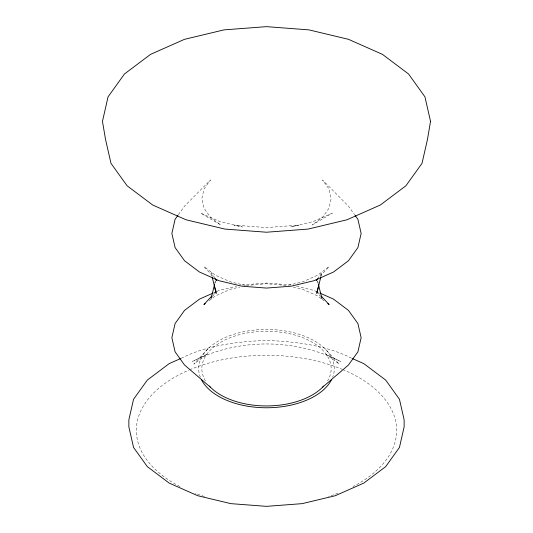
<?xml version="1.0" encoding="UTF-8"?>
<svg xmlns="http://www.w3.org/2000/svg" width="533" height="533" viewBox="0 0 533 533"><rect width="100%" height="100%" fill="white"/><g stroke="black" fill="none" stroke-linecap="round" stroke-linejoin="round"><path stroke-width="0.4" stroke-dasharray="2.67 2" d="M214.926 283.236L215.638 280.118L214.806 283.383M320.919 276.567L321.892 272.57L318.074 277.893M178.402 214.686L184.545 206.124L210.495 179.954L204.039 188.955L201.834 198.616L204.039 208.283L210.495 217.284L220.775 225.019L200.661 213.08L219.942 221.621L242.402 226.991L234.034 225.106L266.5 227.571L298.966 225.106L290.598 226.991L313.058 221.621L332.339 213.08L312.225 225.019L322.505 217.284L328.961 208.283L331.166 198.616L328.961 188.955L322.505 179.954L348.455 206.124L354.598 214.686M212.54 296.575L216.838 290.585L214.026 293.623M207.763 349.028L193.852 364.079L207.184 354.052L192.233 361.594C237.891 338.082 295.109 338.082 340.767 361.594L325.816 354.052L339.148 364.079L325.237 349.028M320.1 276.301L329.094 266.567L317.608 275.208L302.637 281.837L287.587 285.441M209.009 300.732L212.201 298.333M212.84 297.854L215.392 295.935L230.363 289.299L239.87 287.027M213.906 292.724L216.171 291.718M216.924 291.384L219.183 290.385L236.499 286.241M181.18 358.316C207.497 344.958 237.412 341.7 266.5 340.36C295.588 341.7 325.503 344.958 351.82 358.316M246.206 285.515L266.5 283.709L286.794 285.515M242.009 284.928L266.5 283.063L290.991 284.928M296.501 286.241L313.817 290.385L317.588 292.057M293.13 287.027L302.637 289.299L317.608 295.935L321.439 298.813M245.413 285.441L230.363 281.837L215.392 275.208L203.906 266.567L212.9 276.301M322.072 299.293L323.991 300.732M318.974 293.623L316.162 290.585L320.46 296.575M214.926 277.893L211.108 272.57L212.081 276.567M318.194 283.383L317.415 280.185L318.074 283.236M342.672 369.502A130.139 75.133 0 0 1 353.046 486.536M337.982 493.205A130.139 75.133 0 0 1 328.548 496.47M204.452 496.47A130.139 75.133 0 0 1 195.018 493.205M179.954 486.536A130.139 75.133 0 0 1 188.795 370.149M189.561 369.822A130.139 75.133 0 0 1 341.9 369.182M200.341 377.217A67.818 39.156 0 0 1 266.5 329.454A67.818 39.156 0 0 1 332.659 377.217M205.458 380.928A64.666 37.337 0 0 1 266.5 331.273A64.666 37.337 0 0 1 327.542 380.928"/><path stroke-width="0.8" d="M318.607 285.568L316.829 293.357L320.726 277.367M211.108 298.567L214.612 284.182M177.929 215.345L175.091 219.303L171.866 233.441L175.091 247.579L184.545 260.757L199.582 272.077L219.183 280.758L242.009 286.214L266.5 288.073L290.991 286.214L313.817 280.758L333.418 272.077L348.455 260.757L357.91 247.579L361.134 233.441L357.91 219.303L355.071 215.345M317.122 279.225L316.162 280.558L317.848 278.732M211.774 296.062L203.906 304.576L205.185 303.617M322.505 387.271L348.455 365.018L357.91 351.84L361.134 337.702L357.91 323.558L348.455 310.379L333.418 299.066L319.847 293.057M213.153 293.057L199.582 299.066L184.545 310.379L175.091 323.558L171.866 337.702L175.091 351.84L184.545 365.018L210.495 387.271M180.427 358.649L169.181 363.633L147.308 380.089L133.556 399.25L128.866 419.817L128.866 426.886L133.556 447.454L147.308 466.622L169.181 483.078L197.683 495.703L230.876 503.645L266.5 506.35L302.124 503.645L335.317 495.703L363.819 483.078L385.692 466.622L399.444 447.454L404.134 426.886L404.134 419.817L399.444 399.25L385.692 380.089L363.819 363.633L352.573 358.649M327.815 303.617L329.094 304.576L321.226 296.062M215.152 278.732L216.838 280.558L215.878 279.225M318.388 284.182L321.892 298.567M212.274 277.367L216.171 293.357L214.393 285.568M331.673 379.443A67.818 39.156 0 0 1 266.5 407.765A67.818 39.156 0 0 1 201.327 379.443M323.664 386.059A64.666 37.337 0 0 1 266.5 405.939A64.666 37.337 0 0 1 209.336 386.059M430.531 121.351L427.499 139.28L422.016 163.338L405.933 185.757L380.342 205.005L347.003 219.776L308.167 229.063L266.5 232.228L224.833 229.063L185.997 219.776L152.658 205.005L127.067 185.757L110.984 163.338L105.501 139.28L102.469 121.351L108.059 96.839L124.449 74L150.513 54.386L184.485 39.335L224.047 29.875L266.5 26.65L308.953 29.875L348.515 39.335L382.487 54.386L408.551 74L424.941 96.839L430.531 121.351"/></g></svg>
